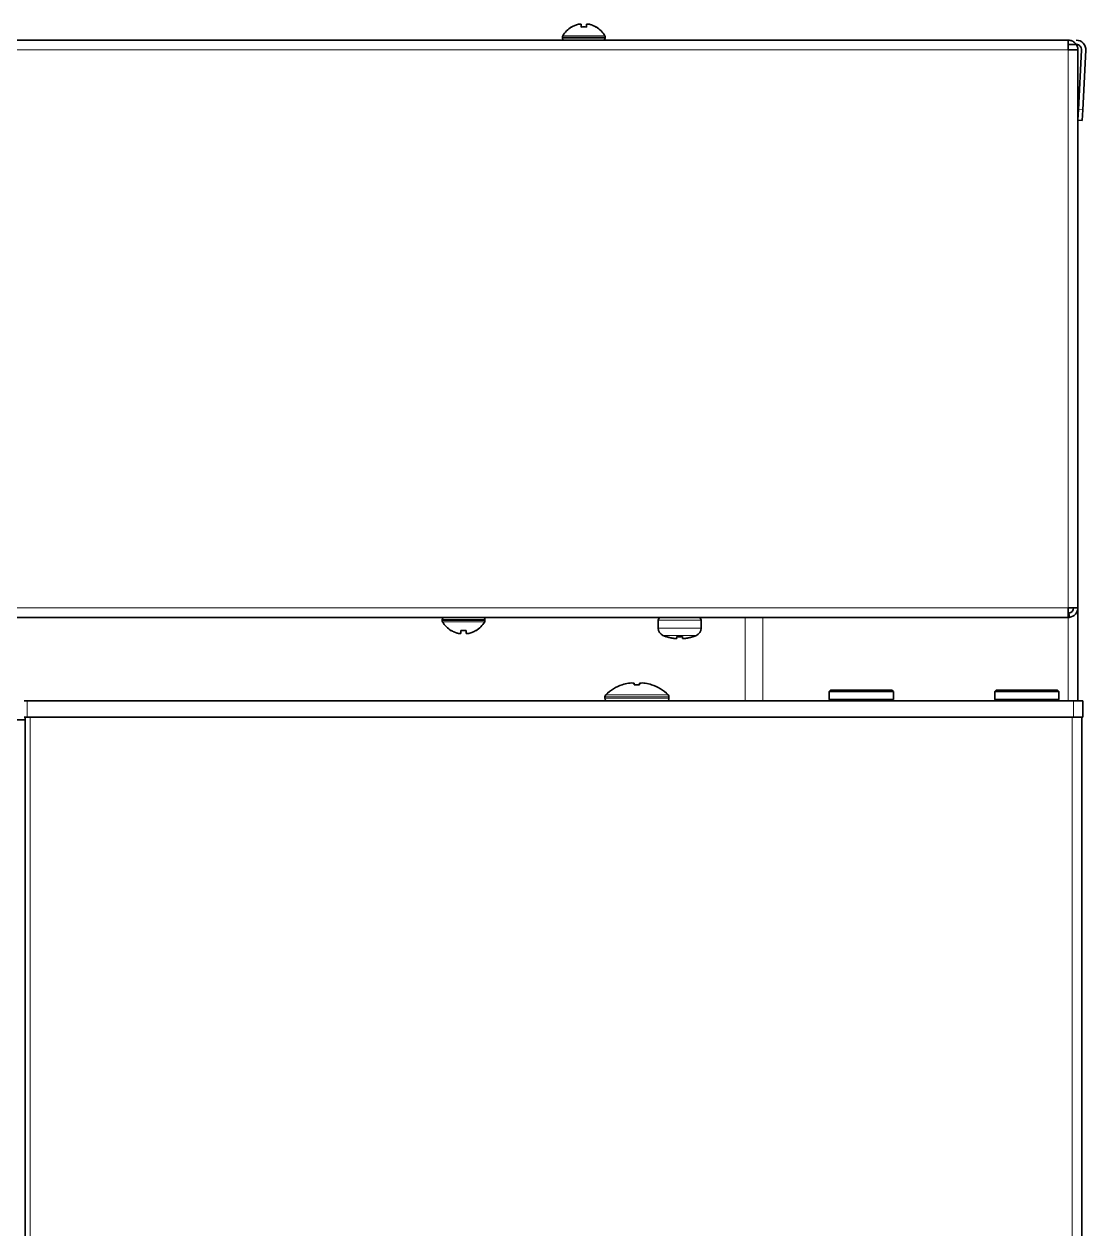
# Model space of a CAD drawing. Header units: millimetres. Extents: x -1803 to 2559, y -1143 to 2136.
# Drawn here: x 1179.8 to 1378.6, y 732.4 to 957.8 of the extents above; entities that cross this region are included whole.
import ezdxf

# ---------------------------------------------------------------- set-up
doc = ezdxf.new("R2010")
doc.units = ezdxf.units.MM

msp = doc.modelspace()

# ---------------------------------------------------------------- linework, layer by layer
at = {"linetype": 'Continuous', "lineweight": 35}
for p, q in [((1282.25, 957.28), (1282.25, 957.25)), ((1286.85, 957.25), (1286.85, 957.28)), ((1375.23, 954.8), (628.87, 954.8)), ((1280.55, 955.2), (1280.55, 955.4)), ((1288.55, 955.4), (1288.55, 955.2)), ((1375.25, 954.8), (1375.23, 954.8)), ((1375.23, 954.8), (1375.25, 954.8)), ((1376.75, 954), (1375.25, 954)), ((1375.25, 953), (1377.05, 953)), ((1377.05, 848.6), (1377.05, 953)), ((1377.75, 952.95), (1377.17, 941.84)), ((1377.97, 941.8), (1378.55, 952.91)), ((1377.17, 941.84), (1377.06, 939.84)), ((1377.86, 939.8), (1377.97, 941.8)), ((1377.06, 939.84), (1377.86, 939.8)), ((1375.25, 846.82), (1375.25, 848.6)), ((1377.05, 848.6), (1375.25, 848.6)), ((1375.47, 846.82), (1375.37, 847.61)), ((1377.05, 848.59), (1377.05, 831.17)), ((629.01, 846.8), (1375.1, 846.8)), ((1258.05, 846.2), (1258.05, 846.4)), ((1266.05, 846.4), (1266.05, 846.2)), ((1298.5, 844.81), (1298.5, 846.3)), ((1306.5, 846.3), (1306.5, 844.81)), ((1375.25, 846.8), (1375.1, 846.8)), ((1375.25, 846.82), (1375.25, 846.8)), ((1259.75, 844.36), (1259.75, 844.32)), ((1264.35, 844.32), (1264.35, 844.36)), ((1300, 843.21), (1300, 843.19)), ((1305, 843.19), (1305, 843.21)), ((1291.75, 834.2), (1291.75, 834.21)), ((1294, 834.51), (1294, 834.2)), ((1295, 834.2), (1295, 834.51)), ((1297.25, 834.2), (1297.25, 834.21)), ((1288.5, 831.67), (1288.5, 831.96)), ((1300.5, 831.96), (1300.5, 831.67)), ((1330.5, 832.92), (1330.75, 833.17)), ((1330.5, 832.92), (1342.5, 832.92)), ((1330.5, 831.42), (1330.5, 832.92)), ((1342.25, 833.17), (1330.75, 833.17)), ((1342.25, 833.17), (1342.5, 832.92)), ((1342.5, 832.92), (1342.5, 831.42)), ((1361.5, 832.92), (1361.75, 833.17)), ((1367.5, 832.92), (1361.5, 832.92)), ((1361.5, 831.42), (1361.5, 832.92)), ((1361.75, 833.17), (1367.5, 833.17)), ((1367.5, 833.17), (1373.25, 833.17)), ((1373.5, 832.92), (1367.5, 832.92)), ((1373.25, 833.17), (1373.5, 832.92)), ((1373.5, 832.92), (1373.5, 831.42)), ((1179.77, 831.17), (1180.33, 831.17)), ((1180.33, 831.17), (1376.2, 831.17)), ((1330.75, 831.17), (1330.5, 831.42)), ((1330.5, 831.42), (1336.5, 831.42)), ((1336.5, 831.42), (1342.5, 831.42)), ((1342.5, 831.42), (1342.25, 831.17)), ((1373.5, 831.42), (1361.5, 831.42)), ((1361.75, 831.17), (1361.5, 831.42)), ((1373.5, 831.42), (1373.25, 831.17)), ((1376.2, 831.17), (1378, 831.17)), ((1378, 831.17), (1378, 828.17)), ((824, 827.67), (1180, 827.67)), ((1179.77, 828.17), (1180.33, 828.17)), ((1180, 68.17), (1180, 828.17)), ((1180.33, 828.17), (1376.2, 828.17)), ((1376.2, 828.17), (1378, 828.17)), ((1377.8, 828.17), (1377.8, 68.17))]:
    msp.add_line(p, q, dxfattribs=at)
at = {"linetype": 'Continuous', "lineweight": 13}
for p, q in [((1280.55, 955.4), (1288.55, 955.4)), ((1280.55, 955.2), (1288.55, 955.2)), ((1280.61, 955.6), (1288.5, 955.6)), ((628.85, 953), (1375.25, 953)), ((1375.25, 953), (1375.25, 848.6)), ((1377.97, 941.8), (1377.17, 941.84)), ((1375.25, 848.6), (628.85, 848.6)), ((1266.05, 846.4), (1258.05, 846.4)), ((1266.05, 846.2), (1258.05, 846.2)), ((1266, 846), (1258.11, 846)), ((1306.5, 846.3), (1298.5, 846.3)), ((1314.75, 846.8), (1314.75, 831.17)), ((1318.05, 846.79), (1318.05, 831.17)), ((1375.25, 846.79), (1375.25, 831.17)), ((1306.5, 844.81), (1298.5, 844.81)), ((1305.63, 843.44), (1299.38, 843.44)), ((1288.5, 831.96), (1300.5, 831.96)), ((1288.66, 832.32), (1294.5, 832.32)), ((1294.5, 832.32), (1300.35, 832.32)), ((1180.33, 831.17), (1180.33, 828.17)), ((1288.5, 831.67), (1300.5, 831.67)), ((1376.2, 831.17), (1376.2, 828.17)), ((1180.9, 828.17), (1180.9, 68.17)), ((1376, 828.17), (1376, 68.17))]:
    msp.add_line(p, q, dxfattribs=at)
at = {"linetype": 'Continuous', "lineweight": 35}
for centre, radius, start, end in [((1284.75, 953.18), 4.8, 121.3727, 149.6988), ((1284.35, 953.18), 4.8, 30.3012, 58.6273), ((1280.95, 955.4), 0.4, 149.6988, 180), ((1280.95, 955.2), 0.4, 180, 270), ((1288.15, 955.2), 0.4, 270, 0), ((1288.15, 955.4), 0.4, 0, 30.3012), ((1376.75, 953), 1.8, 357, 90), ((1376.75, 953), 1, 357, 90), ((1375.25, 848.6), 1, 276.8988, 360), ((1375.25, 848.6), 1.8, 276.8988, 360), ((1258.45, 846.4), 0.4, 90, 180), ((1258.45, 846.2), 0.4, 180, 210.3012), ((1262.25, 848.42), 4.8, 210.3012, 238.6273), ((1261.85, 848.42), 4.8, 301.3727, 329.6988), ((1265.65, 846.4), 0.4, 0, 90), ((1265.65, 846.2), 0.4, 329.6988, 0), ((1299, 846.3), 0.5, 90, 180), ((1306, 846.3), 0.5, 0, 90), ((1300, 844.81), 1.5, 180, 245.2801), ((1302.3, 849.8), 7, 245.2801, 250.8179), ((1302.5, 850.37), 7.18, 266.0067, 273.9933), ((1302.7, 849.8), 7, 289.1821, 294.7199), ((1305, 844.81), 1.5, 294.7199, 0), ((1294.5, 826.22), 8.45, 108.9925, 133.7747), ((1294.5, 826.22), 8.44, 100.6622, 109.0271), ((1294.5, 826.22), 7.99, 86.4122, 93.5878), ((1294.5, 826.22), 8.44, 70.9729, 79.3378), ((1294.5, 826.22), 8.45, 46.2253, 71.0075), ((1289, 831.96), 0.5, 133.7747, 180), ((1300, 831.96), 0.5, 0, 46.2253), ((1289, 831.67), 0.5, 180, 270), ((1300, 831.67), 0.5, 270, 0)]:
    msp.add_arc(centre, radius, start, end, dxfattribs=at)
at = {"linetype": 'Continuous', "lineweight": 35, "extrusion": (0, 0, -1)}
for centre, major_axis, start_param, end_param in [((1293.47, 826.22), (0, 8.32), 6.192956, 6.373415), ((1295.53, 826.22), (0, -8.32), 3.051363, 3.231822)]:
    msp.add_ellipse(centre, major_axis=major_axis, ratio=0.707107, start_param=start_param, end_param=end_param, dxfattribs=at)
at = {"linetype": 'Continuous', "lineweight": 35}
for points, knots in [([(1282.25, 957.25), (1282.46, 957.37), (1282.67, 957.48), (1282.99, 957.62), (1283.1, 957.66), (1283.32, 957.74), (1283.44, 957.77), (1283.55, 957.8)], [0, 0, 0, 0, 0.5, 0.5, 0.75, 0.75, 1, 1, 1, 1]), ([(1285.05, 957.25), (1285.05, 957.37), (1285.05, 957.48), (1285.05, 957.62), (1285.05, 957.66), (1285.05, 957.74), (1285.05, 957.77), (1285.05, 957.8)], [0, 0, 0, 0, 0.5, 0.5, 0.75, 0.75, 1, 1, 1, 1]), ([(1375.25, 953), (1375.25, 953.12), (1375.25, 953.36), (1375.25, 953.58), (1375.25, 953.8), (1375.25, 954.01), (1375.24, 954.19), (1375.24, 954.36), (1375.24, 954.51), (1375.24, 954.62), (1375.24, 954.71), (1375.24, 954.78), (1375.23, 954.8), (1375.23, 954.8)], [0, 0, 0, 0, 0.125, 0.25, 0.25, 0.375, 0.5, 0.5, 0.625, 0.75, 0.75, 0.875, 1, 1, 1, 1]), ([(1377.05, 953), (1377.05, 953.12), (1377.04, 953.24), (1377, 953.47), (1376.96, 953.58), (1376.87, 953.8), (1376.82, 953.91), (1376.68, 954.1), (1376.61, 954.19), (1376.44, 954.36), (1376.35, 954.43), (1376.16, 954.57), (1376.05, 954.62), (1375.83, 954.71), (1375.72, 954.75), (1375.49, 954.79), (1375.37, 954.8), (1375.25, 954.8)], [0, 0, 0, 0, 0.125, 0.125, 0.25, 0.25, 0.375, 0.375, 0.5, 0.5, 0.625, 0.625, 0.75, 0.75, 0.875, 0.875, 1, 1, 1, 1]), ([(1261.55, 844.36), (1261.55, 844.23), (1261.55, 844.13), (1261.55, 843.99), (1261.55, 843.95), (1261.55, 843.87), (1261.55, 843.84), (1261.55, 843.81)], [0, 0, 0, 0, 0.5, 0.5, 0.75, 0.75, 1, 1, 1, 1]), ([(1264.35, 844.36), (1264.15, 844.23), (1263.94, 844.13), (1263.62, 843.99), (1263.51, 843.95), (1263.28, 843.87), (1263.17, 843.84), (1263.05, 843.81)], [0, 0, 0, 0, 0.5, 0.5, 0.75, 0.75, 1, 1, 1, 1])]:
    msp.add_open_spline(points, degree=3, knots=knots, dxfattribs=at)
for points in [[(1283.55, 957.8), (1283.58, 957.8), (1283.62, 957.81), (1283.7, 957.81), (1283.77, 957.81), (1283.84, 957.81), (1283.91, 957.81), (1283.98, 957.81), (1284.03, 957.8), (1284.05, 957.8)], [(1284.05, 957.8), (1284.05, 957.78), (1284.05, 957.76), (1284.05, 957.7), (1284.05, 957.65), (1284.05, 957.59), (1284.05, 957.52), (1284.05, 957.45), (1284.05, 957.36), (1284.05, 957.29), (1284.05, 957.25)], [(1284.05, 957.25), (1284.22, 957.27), (1284.55, 957.29), (1284.89, 957.27), (1285.05, 957.25)], [(1285.05, 957.8), (1285.08, 957.8), (1285.13, 957.81), (1285.2, 957.81), (1285.28, 957.82), (1285.35, 957.81), (1285.42, 957.81), (1285.48, 957.81), (1285.53, 957.8), (1285.55, 957.8)], [(1285.55, 957.8), (1285.61, 957.78), (1285.72, 957.76), (1285.88, 957.7), (1286.04, 957.65), (1286.19, 957.59), (1286.34, 957.52), (1286.5, 957.45), (1286.67, 957.36), (1286.79, 957.29), (1286.85, 957.25)], [(1375.25, 847.6), (1375.29, 847.6), (1375.33, 847.61), (1375.37, 847.61)], [(1375.25, 846.82), (1375.2, 846.81), (1375.15, 846.8), (1375.1, 846.8)], [(1375.47, 846.82), (1375.4, 846.81), (1375.33, 846.8), (1375.25, 846.8)], [(1261.05, 843.81), (1261, 843.82), (1260.89, 843.85), (1260.73, 843.9), (1260.57, 843.96), (1260.41, 844.02), (1260.26, 844.09), (1260.11, 844.16), (1259.94, 844.25), (1259.82, 844.32), (1259.75, 844.36)], [(1261.55, 843.81), (1261.53, 843.8), (1261.48, 843.8), (1261.4, 843.79), (1261.33, 843.79), (1261.26, 843.79), (1261.19, 843.79), (1261.12, 843.8), (1261.08, 843.8), (1261.05, 843.81)], [(1262.55, 844.36), (1262.39, 844.34), (1262.05, 844.31), (1261.72, 844.34), (1261.55, 844.36)], [(1262.55, 843.81), (1262.55, 843.82), (1262.55, 843.85), (1262.55, 843.9), (1262.55, 843.96), (1262.55, 844.02), (1262.55, 844.09), (1262.55, 844.16), (1262.55, 844.25), (1262.55, 844.32), (1262.55, 844.36)], [(1263.05, 843.81), (1263.03, 843.8), (1262.98, 843.8), (1262.91, 843.79), (1262.84, 843.79), (1262.77, 843.79), (1262.7, 843.79), (1262.62, 843.8), (1262.58, 843.8), (1262.55, 843.81)], [(1301.5, 842.86), (1301.44, 842.87), (1301.31, 842.89), (1301.12, 842.92), (1300.93, 842.95), (1300.74, 843), (1300.55, 843.04), (1300.37, 843.09), (1300.18, 843.15), (1300.06, 843.19), (1300, 843.21)], [(1302, 843.21), (1302, 843.19), (1302, 843.15), (1302, 843.09), (1302, 843.04), (1302, 843), (1302, 842.95), (1302, 842.92), (1302, 842.89), (1302, 842.87), (1302, 842.86)], [(1303, 842.86), (1303, 842.87), (1303, 842.89), (1303, 842.92), (1303, 842.95), (1303, 843), (1303, 843.04), (1303, 843.09), (1303, 843.15), (1303, 843.19), (1303, 843.21)], [(1305, 843.21), (1304.94, 843.19), (1304.82, 843.15), (1304.64, 843.09), (1304.46, 843.04), (1304.27, 843), (1304.08, 842.95), (1303.89, 842.92), (1303.7, 842.89), (1303.57, 842.87), (1303.5, 842.86)], [(1302, 842.86), (1301.96, 842.86), (1301.88, 842.86), (1301.75, 842.86), (1301.63, 842.86), (1301.54, 842.86), (1301.5, 842.86)], [(1303.5, 842.86), (1303.46, 842.86), (1303.38, 842.86), (1303.25, 842.86), (1303.12, 842.86), (1303.04, 842.86), (1303, 842.86)]]:
    msp.add_open_spline(points, degree=3, dxfattribs=at)

doc.saveas('drawing.dxf')
